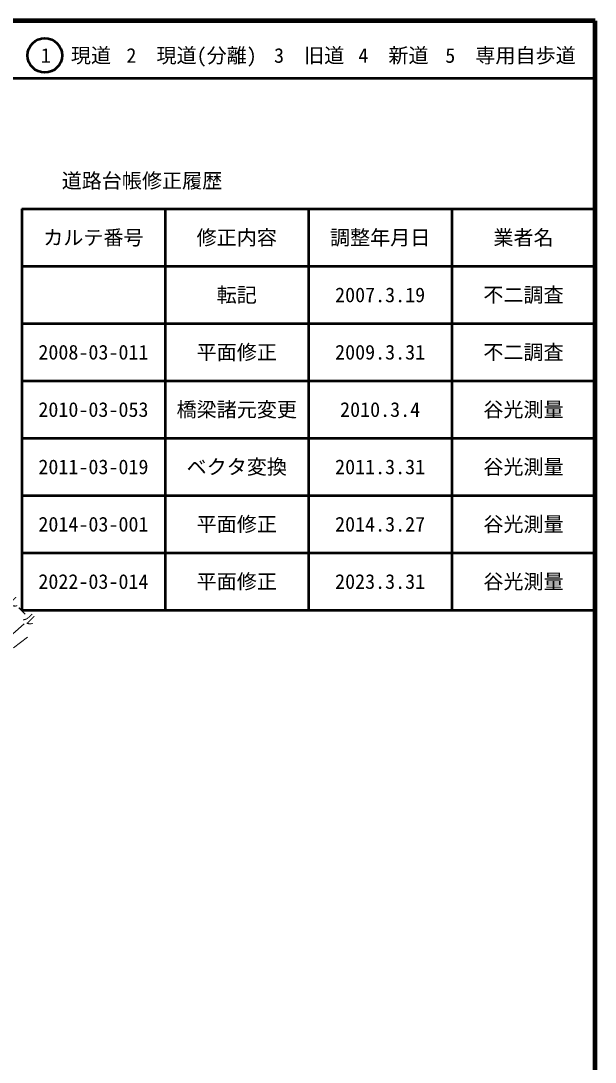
# Model space of a CAD drawing. Units: millimetres on the paper, enlarged 1000 times. Extents: x 40000 to 680000, y 20000 to 380000.
# Drawn here: x 579846 to 680000, y 198357 to 380000 of the extents above; entities that cross this region are included whole.
import ezdxf
from ezdxf.enums import TextEntityAlignment as Align

# ---------------------------------------------------------------- set-up
doc = ezdxf.new("R2010")
doc.units = ezdxf.units.MM
doc.header["$LTSCALE"] = 1000
doc.linetypes.add('CHAIN', pattern=[18.5, 12, -1.5, 3.5, -1.5])
for name, color, linetype, lineweight in [('M-BMK', 2, 'CHAIN', 13), ('M-STR-HTXT', 7, 'Continuous', 13), ('M-TTL', 2, 'Continuous', 140), ('M-TTL-FRAM', 2, 'Continuous', 50), ('M-TTL-LINE', 7, 'Continuous', 50), ('M-TTL-TXT', 7, 'Continuous', 50)]:
    doc.layers.add(name, color=color, linetype=linetype, lineweight=lineweight)
doc.styles.add('ＭＳ ゴシック', font='')
doc.styles.get('ＭＳ ゴシック').set_extended_font_data('MS Gothic')

msp = doc.modelspace()

# ---------------------------------------------------------------- linework, layer by layer
at = {"layer": 'M-BMK'}
msp.add_line((578558, 270618), (581035, 272480), dxfattribs=at)
at = {"layer": 'M-STR-HTXT'}
msp.add_line((580439, 274840), (575620, 270563), dxfattribs=at)
at = {"layer": 'M-TTL'}
for p, q in [((680000, 380000), (40000, 380000)), ((680000, 20000), (680000, 380000))]:
    msp.add_line(p, q, dxfattribs=at)
at = {"layer": 'M-TTL-FRAM'}
for p, q in [((580000, 347197), (680000, 347197)), ((580000, 347197), (580000, 277197)), ((580000, 277197), (680000, 277197))]:
    msp.add_line(p, q, dxfattribs=at)
at = {"layer": 'M-TTL-LINE'}
for p, q in [((40000, 370000), (680000, 370000)), ((605000, 347197), (605000, 277197)), ((630000, 347197), (630000, 277197)), ((655000, 347197), (655000, 277197)), ((580000, 337197), (680000, 337197)), ((580000, 327197), (680000, 327197)), ((580000, 317197), (680000, 317197)), ((580000, 307197), (680000, 307197)), ((580000, 297197), (680000, 297197)), ((580000, 287197), (680000, 287197))]:
    msp.add_line(p, q, dxfattribs=at)
at = {"layer": 'M-TTL-TXT'}
msp.add_circle((584031, 373958), 3000, dxfattribs=at)

# ---------------------------------------------------------------- texts
at = {"layer": 'M-STR-HTXT', "style": 'ＭＳ ゴシック', "width": 0.8}
msp.add_text('ガ－ドレール', height=1833, rotation=314.2, dxfattribs=at).set_placement((572707, 282461), align=Align.BOTTOM_LEFT)
at = {"layer": 'M-TTL-TXT', "style": 'ＭＳ ゴシック'}
for s, p in [('1\u3000現道', (589448, 373958)), ('2\u3000現道(分離)', (609619, 373958)), ('3\u3000旧道', (630121, 373958)), ('4\u3000新道', (644824, 373958)), ('5\u3000専用自歩道', (665228, 373958)), ('道路台帳修正履歴', (600968, 352113)), ('カルテ番号', (592500, 342197)), ('修正内容', (617500, 342197)), ('調整年月日', (642500, 342197)), ('業者名', (667500, 342197)), ('転記', (617500, 332197)), ('2007.3.19', (642500, 332197)), ('不二調査', (667500, 332197)), ('2008-03-011', (592500, 322197)), ('平面修正', (617500, 322197)), ('2009.3.31', (642500, 322197)), ('不二調査', (667500, 322197)), ('2010-03-053', (592500, 312197)), ('橋梁諸元変更', (617500, 312197)), ('2010.3.4', (642500, 312197)), ('谷光測量', (667500, 312197)), ('2011-03-019', (592500, 302197)), ('ベクタ変換', (617500, 302197)), ('2011.3.31', (642500, 302197)), ('谷光測量', (667500, 302197)), ('2014-03-001', (592500, 292197)), ('平面修正', (617500, 292197)), ('2014.3.27', (642500, 292197)), ('谷光測量', (667500, 292197)), ('2022-03-014', (592500, 282197)), ('平面修正', (617500, 282197)), ('2023.3.31', (642500, 282197)), ('谷光測量', (667500, 282197))]:
    msp.add_text(s, height=2566, dxfattribs=at).set_placement(p, align=Align.MIDDLE_CENTER)

doc.saveas('drawing.dxf')
